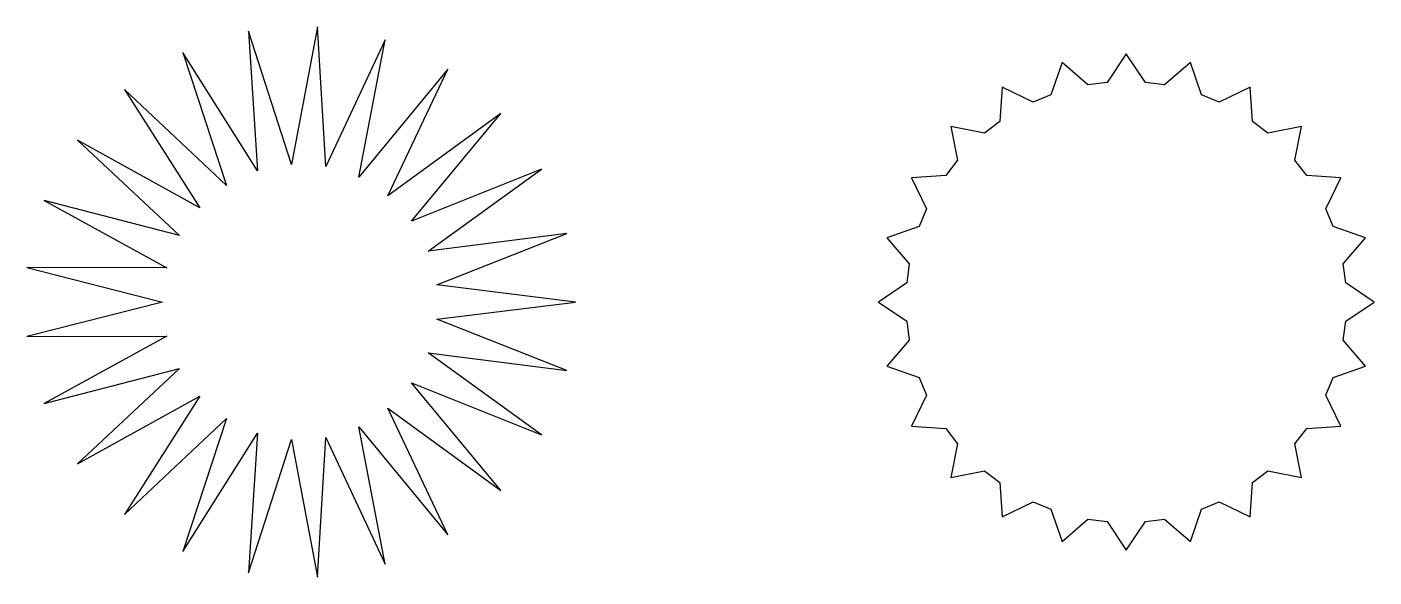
# Model space of a CAD drawing. Header units: metres. Extents: x 50 to 295, y 50 to 150.
import ezdxf

# ---------------------------------------------------------------- set-up
doc = ezdxf.new("R2010")
doc.units = ezdxf.units.M

msp = doc.modelspace()

# ---------------------------------------------------------------- linework, layer by layer
for points in [[(150, 100), (124.8, 103.13), (148.43, 112.43), (123.24, 109.2), (143.82, 124.09), (120.23, 114.69), (136.45, 134.23), (115.94, 119.26), (126.79, 142.22), (110.64, 122.62), (115.45, 147.55), (104.68, 124.56), (103.14, 149.9), (98.43, 124.95), (90.63, 149.11), (92.27, 123.78), (78.71, 145.24), (86.6, 121.11), (68.13, 138.53), (81.78, 117.11), (59.55, 129.39), (78.09, 112.04), (53.51, 118.41), (75.79, 106.22), (50.39, 106.27), (75, 100), (50.39, 93.73), (75.79, 93.78), (53.51, 81.59), (78.09, 87.96), (59.55, 70.61), (81.78, 82.89), (68.13, 61.47), (86.6, 78.89), (78.71, 54.76), (92.27, 76.22), (90.63, 50.89), (98.43, 75.05), (103.14, 50.1), (104.68, 75.44), (115.45, 52.45), (110.64, 77.38), (126.79, 57.78), (115.94, 80.74), (136.45, 65.77), (120.23, 85.31), (143.82, 75.91), (123.24, 90.8), (148.43, 87.57), (124.8, 96.87), (150, 100)], [(295, 100), (289.85, 103.49), (289.39, 106.95), (293.47, 111.65), (287.59, 113.68), (286.25, 116.9), (288.97, 122.5), (282.77, 122.94), (280.64, 125.71), (281.82, 131.82), (275.71, 130.64), (272.94, 132.77), (272.5, 138.97), (266.9, 136.25), (263.68, 137.59), (261.65, 143.47), (256.95, 139.39), (253.49, 139.85), (250, 145), (246.51, 139.85), (243.05, 139.39), (238.35, 143.47), (236.32, 137.59), (233.1, 136.25), (227.5, 138.97), (227.06, 132.77), (224.29, 130.64), (218.18, 131.82), (219.36, 125.71), (217.23, 122.94), (211.03, 122.5), (213.75, 116.9), (212.41, 113.68), (206.53, 111.65), (210.61, 106.95), (210.15, 103.49), (205, 100), (210.15, 96.51), (210.61, 93.05), (206.53, 88.35), (212.41, 86.32), (213.75, 83.1), (211.03, 77.5), (217.23, 77.06), (219.36, 74.29), (218.18, 68.18), (224.29, 69.36), (227.06, 67.23), (227.5, 61.03), (233.1, 63.75), (236.32, 62.41), (238.35, 56.53), (243.05, 60.61), (246.51, 60.15), (250, 55), (253.49, 60.15), (256.95, 60.61), (261.65, 56.53), (263.68, 62.41), (266.9, 63.75), (272.5, 61.03), (272.94, 67.23), (275.71, 69.36), (281.82, 68.18), (280.64, 74.29), (282.77, 77.06), (288.97, 77.5), (286.25, 83.1), (287.59, 86.32), (293.47, 88.35), (289.39, 93.05), (289.85, 96.51), (295, 100)]]:
    msp.add_lwpolyline(points)

doc.saveas('drawing.dxf')
